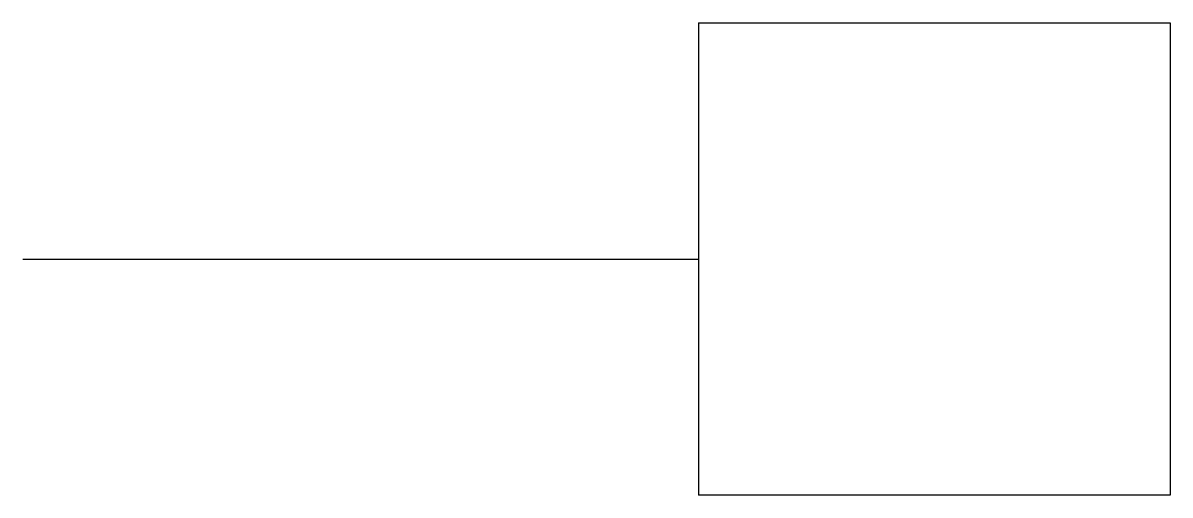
# Model space of a CAD drawing. Header units: millimetres. Extents: x 123.06 to 123.386, y 177.765 to 177.899.
import ezdxf

# ---------------------------------------------------------------- set-up
doc = ezdxf.new("R2010")
doc.units = ezdxf.units.MM
doc.layers.add('018', color=4, linetype='Continuous')

msp = doc.modelspace()

# ---------------------------------------------------------------- linework, layer by layer
at = {"layer": '018'}
for p, q in [((123.25225, 177.89872), (123.38609, 177.89872)), ((123.25225, 177.89872), (123.25225, 177.76487)), ((123.38609, 177.89872), (123.38609, 177.76487)), ((123.06044, 177.83179), (123.25225, 177.83179)), ((123.38609, 177.76487), (123.25225, 177.76487))]:
    msp.add_line(p, q, dxfattribs=at)

doc.saveas('drawing.dxf')
